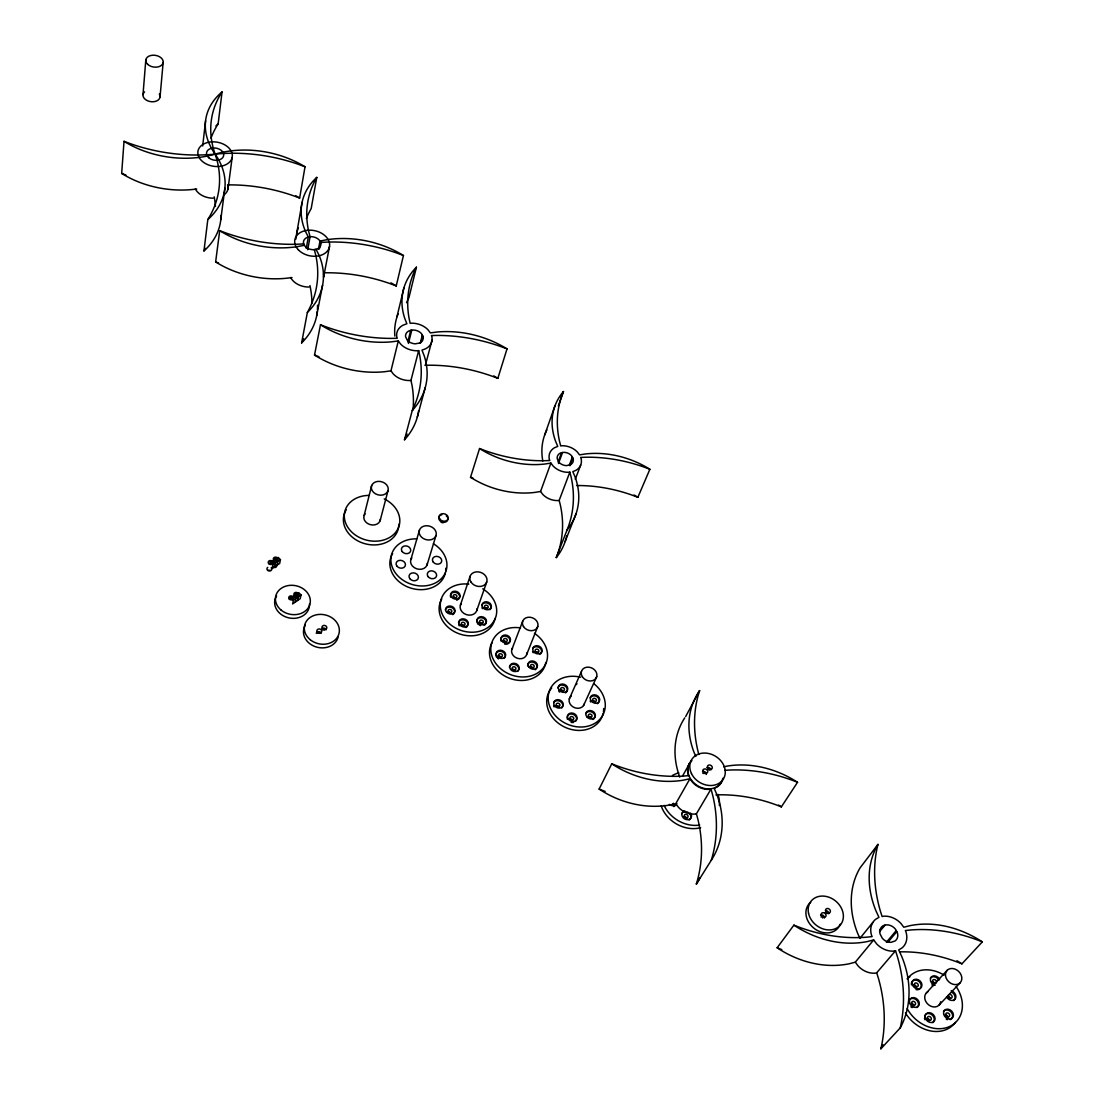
<?xml version="1.0" encoding="UTF-8"?>
<svg xmlns="http://www.w3.org/2000/svg" width="1104" height="1104" viewBox="0 0 1104 1104"><rect width="100%" height="100%" fill="white"/><g stroke="black" fill="none" stroke-linecap="round" stroke-linejoin="round"><path stroke-width="1.5" d="M125.897 175.039A134.55 91.936 9 0 1 121.675 173.425L124.021 141.312A83.904 57.505 8.9 0 0 215.114 154.132A86.278 61.879 10.4 0 1 305.021 166.787L299.639 198.071A143.051 105.832 10 0 0 227.548 184.892M143.009 94.585L145.811 59.892M160.039 97.042L163.157 62.445M202.681 145.976L205.579 120.791M211.016 138.138A134.798 94.93 12.5 0 1 218.137 123.924L222.042 91.977A83.242 57.767 11.3 0 0 215.114 154.132A87.023 61.548 7.7 0 1 207.814 219.558L203.964 250.939A143.134 102.037 6 0 0 205.468 248.4M220.772 219.751L224.871 188.26M218.509 263.028A136.551 96.476 10.8 0 1 215.639 261.924L219.71 230.653A138.911 96.862 11 0 0 296.935 244.246L303.724 243.915L304.359 245.295L297.39 246.634A85.187 60.444 10.9 0 1 219.71 230.653M228.004 189.019L232.171 157.403A17.388 12.185 9.6 0 0 208.697 142.237A17.388 12.185 9.6 0 0 204.392 162.909A17.388 12.185 9.6 0 0 232.171 157.403M296.686 233.427L302.096 202.308M307.712 249.725L310.072 236.725L308.734 231.619A139.601 99.829 15.2 0 1 316.779 177.385L311.19 208.573A137.213 99.388 15.1 0 0 306.374 218.468M306.25 248.4L308.306 237.015L305.601 231.661A84.677 60.61 13.7 0 1 316.779 177.385M318.476 249.159L319.994 241.045L326.881 239.72A87.782 65.053 13 0 1 403.443 255.507L396.239 285.936A145.535 111.269 12.9 0 0 324.479 272.798M303.724 338.859A145.19 107.516 7.9 0 1 301.627 342.902L307.354 312.487A88.375 64.832 9.8 0 0 318.821 254.762L316.089 249.338L314.309 249.642L315.661 254.803A147.839 108.164 8.1 0 1 307.354 312.487M319.401 248.911L320.629 242.425L319.994 241.045M329.53 246.427L323.582 277.187A17.36 12.751 11.7 0 0 323.527 273.833M316.655 315.758L322.575 285.218M821.003 916.955L822.508 916.499L822.632 917.976M272.854 564.751L272.108 568.532L279.685 563.44L280.444 559.659L278.208 557.437L270.618 562.516L272.854 564.751L280.444 559.659M318.932 356.73A138.856 101.209 13.2 0 1 314.516 355.046L320.477 324.755A141.298 101.692 13.4 0 0 391.189 338.404L397.261 338.279L396.86 337.231A18.009 13.455 14.8 0 1 403.112 325.156L406.879 323.762L404.809 318.559A86.36 63.521 16.6 0 1 416.415 267.209A142.554 104.494 18.3 0 0 409.129 318.628L410.15 323.334L411.433 323.168A18.009 13.455 14.8 0 1 427.993 329.751L430.367 332.911L436.867 332.042A89.562 68.324 16.5 0 1 507.026 348.892L497.835 378.355A148.529 116.845 16.9 0 0 429.456 365.217L425.026 365.327M274.634 566.835L275.393 563.054L273.157 560.818M277.159 565.138L277.918 561.356L275.683 559.121M293.429 600.203L292.615 603.916L300.219 598.685L301.033 594.959L298.77 592.696L291.152 597.926L293.429 600.203L301.033 594.959M295.154 602.177L295.969 598.451L293.705 596.174M297.694 600.438L298.508 596.712L296.231 594.435M403.926 287.896L396.626 318.118A84.856 63.19 16.6 0 0 394.846 336.127M398.309 340.929L400.669 344.117A18.009 13.455 14.8 0 0 417.381 350.768L418.678 350.603L410.964 380.369L409.694 380.535A17.678 13.386 14.7 0 1 393.286 373.98L390.968 370.834L398.309 340.929L391.713 341.812A86.692 63.508 13.4 0 1 320.477 324.755M416.415 267.209L408.977 297.514A140.056 103.955 18.3 0 0 406.534 302.703M709.348 770.123L707.774 768.908M702.875 773.407L704.752 773.38M364.141 515.43L371.662 485.525M407.79 341.978L410.716 330.344L413.503 330.027A8.998 6.734 14.8 0 1 421.576 333.725L423.218 337.203A8.998 6.734 14.8 0 1 419.589 343.04L415.283 343.813A8.998 6.734 14.8 0 1 407.183 340.101L405.554 336.61A8.998 6.734 14.8 0 1 409.211 330.8L410.716 330.344M408.439 343.441L411.778 330.151M420.238 343.261L422.377 334.967M421.079 342.475L422.804 335.837M380.08 520.812L387.918 491.004A8.597 6.817 14.5 0 0 377.83 481.399A8.597 6.817 14.5 0 0 373.607 492.439A8.597 6.817 14.5 0 0 387.918 491.004M418.637 410.854A88.306 67.827 12.5 0 1 404.492 439.778L412.261 410.453A89.935 68.282 12.7 0 0 424.088 355.474L421.976 350.147L425.744 348.726A18.009 13.455 14.8 0 0 431.843 336.582L431.443 335.547L437.446 335.423A151.331 117.714 16.9 0 1 507.026 348.892M425.454 364.982L432.05 340.156M417.298 417.105L425.233 387.642M410.895 559.521L419.465 530.072M427.055 564.972L435.956 535.633A8.708 6.983 16.5 0 0 425.62 525.78A8.708 6.983 16.5 0 0 421.549 537.179A8.708 6.983 16.5 0 0 435.956 535.633M473.243 478.349A128.064 96.655 17.9 0 1 470.525 477.287L479.564 448.528A130.369 97.235 17.9 0 0 544.313 460.727L549.806 460.52L549.392 459.526A16.615 12.779 20.2 0 1 554.415 447.769L557.768 446.389L555.629 441.379A79.93 60.334 21.6 0 1 563.482 391.534L558.348 405.996M460.396 605.13L470.069 576.316M476.721 610.65L486.74 581.946M544.645 435.086L554.815 406.244M550.896 463.073L553.201 466.109A16.615 12.779 20.2 0 0 568.684 472.305L569.857 472.126L559.176 500.388L558.031 500.581A16.312 12.682 20.2 0 1 542.837 494.482L540.574 491.473L550.896 463.073L544.976 464.011A79.902 60.541 18.3 0 1 479.564 448.528M558.1 462.162L561.591 452.681L564.103 452.336A8.308 6.389 20.2 0 1 571.61 455.8L573.266 459.14A8.308 6.389 20.2 0 1 570.285 464.812L566.435 465.626A8.308 6.389 20.2 0 1 558.886 462.148L557.244 458.795A8.308 6.389 20.2 0 1 560.252 453.137L561.591 452.681M558.472 463.542L562.543 452.474M569.443 464.867L572.41 456.987M569.857 465.709L572.824 457.815M575.267 479.274L580.69 465.129M511.814 649.552L522.634 621.373M559.176 500.388L560.335 504.983A135.116 107.53 16.4 0 1 556.278 557.603L567.125 529.823A82.648 64.763 18.5 0 0 575.005 476.735L572.81 471.643L576.164 470.221A16.615 12.779 20.2 0 0 581.063 458.408L580.649 457.415L586.086 457.222A139.615 110.704 23.3 0 1 649.883 469.269L637.864 497.297A136.979 109.793 23.5 0 0 576.578 485.539M565.151 541.526L576.095 513.622M526.649 654.562L537.786 626.479M322.796 629.86L324.673 629.873M270.08 570.285L268.231 570.257M275.131 566.89L273.281 566.876M569.291 698.901L581.435 671.467M583.561 705.539L596.74 676.642M605.158 791.402A141.229 115.147 26.6 0 1 599.127 789.084L611.754 763.802A144.031 116.21 26.3 0 0 682.672 776.126L688.62 775.657L688.123 774.442A18.52 15.263 31.4 0 1 691.863 760.67M685.681 716.51L699.619 690.621A148.019 117.286 33.5 0 0 698.114 751.783L698.873 754.529M825.378 912.525L826.841 912.29L827.144 913.629M682.603 775.933L690.069 762.643M599.127 789.084A86.788 71.774 28.1 0 0 669.521 805.037L675.786 803.643L689.945 778.734L692.622 782.391A18.52 15.263 31.4 0 0 709.748 789.346L711.004 789.084L712.563 794.714A152.89 131.045 27.9 0 1 711.293 860.237L696.348 884.056A149.744 129.513 28.3 0 0 697.907 819.361L696.403 813.8L711.004 789.084M715.944 794.88A154.588 130.327 38.6 0 1 781.37 806.872L797.543 782.294A92.971 76.88 35.3 0 0 726.818 766.148L723.672 766.838M781.798 949.606A147.605 119.812 35.7 0 1 777.133 947.784L793.9 925.138A150.613 121.067 35.2 0 0 866.185 937.227L872.132 936.606L871.553 935.309A19.555 15.801 40.8 0 1 875.486 919.397L878.95 917.341L875.955 910.828A94.102 74.134 40.2 0 1 877.942 844.408L860.044 867.91A92.184 73.319 40.8 0 0 857.725 933.473L859.464 937.324M859.906 938.372L872.795 922.502M317.828 633.213L319.511 633.227M879.598 930.727L883.945 925.456L886.636 924.835A9.77 7.907 40.8 0 1 895.289 928.961L897.538 933.28A9.77 7.907 40.8 0 1 895.04 941.008L890.942 942.333A9.77 7.907 40.8 0 1 882.262 938.193L880.026 933.846A9.77 7.907 40.8 0 1 882.551 926.146L883.945 925.456M879.529 931.721L884.966 925.124M777.133 947.784A90.997 74.534 37.9 0 0 849.073 963.806L855.296 962.177L873.664 939.932L876.59 943.823A19.555 15.801 40.8 0 0 894.295 951.068L895.537 950.751L897.469 956.837A160.977 136.261 40.6 0 1 900.257 1027.865L880.882 1048.8A157.61 134.467 41.4 0 0 878.563 978.793L876.7 972.803L895.537 950.751M886.388 942.305L896.31 930.479M888.058 942.057L896.89 931.555M926.353 992.951L947.122 970.347M899.829 951.855A164.744 133.791 47.8 0 1 961.929 963.847L982.325 941.864A98.711 79.24 44.3 0 0 910.041 925.649L903.803 927.236L900.878 923.386A19.555 15.801 40.8 0 0 883.338 916.237L882.096 916.527L880.219 910.593A156.395 121.054 41 0 1 877.942 844.408M939.09 1005.095L960.204 982.712A8.998 7.176 43 0 0 954.643 968.953A8.998 7.176 43 0 0 946.1 977.978A8.998 7.176 43 0 0 960.204 982.712M873.664 939.932L867.33 941.56A92.888 75.376 37.3 0 1 793.9 925.138M876.7 972.803L875.472 973.121A19.141 15.622 41.5 0 1 858.139 966.014L855.296 962.177M689.945 778.734L683.569 780.142A88.541 72.478 27.8 0 1 611.754 763.802M696.403 813.8L695.175 814.062A18.161 15.111 31.8 0 1 678.394 807.231L675.786 803.643M308.306 237.015L310.072 236.725M540.574 491.473L534.75 492.425A78.467 60.154 18.3 0 1 470.525 477.287M390.968 370.834L384.482 371.731A85.174 63.163 13.3 0 1 314.516 355.046M724.817 770.357L727.757 770.123A157.858 131.942 37.9 0 1 797.543 782.294M320.629 242.425L327.364 242.08A148.212 111.987 13.1 0 1 403.443 255.507M695.824 756.475L693.878 751.921A89.217 71.691 32 0 1 699.619 690.621M569.857 472.126L571.058 476.749A137.683 108.371 16.4 0 1 567.125 529.823M418.678 350.603L419.727 355.419A150.296 114.085 10.7 0 1 412.261 410.453M410.964 380.369L411.985 385.13A147.55 113.298 10.5 0 1 412.993 409.929M955.402 1022.318A32.513 26.192 43.8 0 1 905.446 1012.961M907.184 978.972A32.513 26.192 43.8 0 1 909.834 976.819M956.174 986.617A32.609 26.234 43.8 0 1 949.468 1026.568A32.609 26.234 43.8 0 1 907.184 1008.683M907.488 978.655A32.609 26.234 43.8 0 1 944.03 975.08M945.521 1014.893A2.18 1.753 44.5 0 1 947.756 1017.529M943.52 1011.388A5.465 4.388 44.4 0 1 951.358 1012.382A5.465 4.388 44.4 0 1 950.033 1019.641M947.522 1019.654A5.465 4.388 44.4 0 1 946.252 1019.171M926.711 1018.44A2.18 1.766 44.6 0 1 929.43 1020.551M924.931 1019.71A5.465 4.416 44.5 0 1 924.49 1018.426M924.6 1015.942A5.465 4.416 44.5 0 1 932.024 1014.88A5.465 4.416 44.5 0 1 932.728 1022.69M911.504 1003.357A2.167 1.753 43.9 0 1 913.574 1006.448M912.083 1007.593A5.437 4.402 43.8 0 1 910.91 1006.807M908.868 1000.859A5.437 4.402 43.8 0 1 916.292 999.81A5.437 4.402 43.8 0 1 916.941 1007.566M913.698 985.003A2.153 1.739 43.2 0 1 916.403 987.583M911.462 984.892A5.396 4.361 43.1 0 1 915.671 980.035A5.396 4.361 43.1 0 1 921.219 985.72A5.396 4.361 43.1 0 1 916.058 989.598M932.383 981.594A2.153 1.725 43.2 0 1 934.591 984.175M933.046 985.693A5.382 4.319 43.1 0 1 931.886 984.92M930.368 978.061A5.382 4.319 43.1 0 1 938.883 980.214M935.074 985.348A5.396 4.333 43.1 0 1 931.114 977.233A5.396 4.333 43.1 0 1 939.628 979.386M948.019 996.443A2.167 1.739 43.8 0 1 950.227 998.554M951.648 992.137A5.423 4.333 43.8 0 1 953.552 1000.597M951.137 990.84A5.423 4.347 43.7 0 1 955.857 995.974A5.423 4.347 43.7 0 1 952.476 1000.431A5.423 4.347 43.7 0 1 946.597 996.843M940.663 1001.714A8.804 7.079 43.8 0 1 928.699 1004.916A8.804 7.079 43.8 0 1 927.829 991.834M956.947 960.742A96.641 78.232 45 0 1 961.929 963.847M982.325 941.864A168.332 135.626 47 0 0 911.242 929.927L905.349 930.534L905.942 931.817A19.555 15.801 40.8 0 1 902.175 947.825L898.711 949.923L901.775 956.561A97.221 80.744 41.7 0 1 900.257 1027.865M882.952 1044.688A95.192 79.709 42.5 0 1 880.882 1048.8M840.199 924.2A18.851 15.497 39.3 0 1 814.49 928.657A18.851 15.497 39.3 0 1 810.722 902.258M825.461 910.662A2.622 2.153 39.2 0 1 828.731 913.795M820.548 915.037A2.622 2.153 39.3 0 1 824.384 918.004M722.996 778.196A18.533 15.263 31.4 0 1 698.708 786.379A18.533 15.263 31.4 0 1 691.145 761.167M707.057 767.625A2.581 2.111 31.3 0 1 710.866 769.916M702.503 771.558A2.581 2.125 31.3 0 1 706.27 774.442M679.76 777.133A87.451 70.987 32.4 0 1 684.742 717.89M722.361 780.045A18.52 15.263 31.4 0 1 717.738 786.49L714.191 788.366L716.855 794.549A92.087 77.901 30.5 0 1 711.293 860.237M778.541 805.078A91.08 75.997 35.9 0 1 781.37 806.872M700.005 877.694A90.211 77.004 31 0 1 696.348 884.056M700.626 827.696A30.167 25.13 31.9 0 1 661.199 805.892M699.729 825.074A30.25 25.171 31.8 0 1 664.097 805.368M672.419 775.491A30.25 25.171 31.8 0 1 678.822 772.897M717.959 794.425A30.25 25.171 31.8 0 1 719.353 805.478M683.735 816.794A2.029 1.697 32.4 0 1 686.729 818.616M689.034 812.999A5.065 4.237 32.3 0 1 689.158 820.051M681.637 813.827A5.065 4.237 32.3 0 1 685.446 811.647M686.702 811.813A5.065 4.237 32.3 0 1 687.93 812.282M690.483 813.013A5.078 4.237 32.3 0 1 689.351 819.306A5.078 4.237 32.3 0 1 682.41 816.684A5.078 4.237 32.3 0 1 684.77 810.847M673.44 803.257A2.015 1.684 31.4 0 1 672.778 803.85M674.71 806.113A5.051 4.223 31.4 0 1 673.619 806.541M676.517 803.436A5.051 4.223 31.4 0 1 675.593 805.423M676.738 803.574A5.051 4.223 31.4 0 1 669.341 804.388M338.1 637.036A17.623 14.766 12.8 0 1 315.206 646.64A17.623 14.766 12.8 0 1 305.353 625.209M321.706 628.838A2.443 2.042 12.9 0 1 326.122 629.804M316.268 633.379A2.456 2.056 12.7 0 1 321.085 633.351M603.143 713.363A29.311 24.385 25.1 0 1 564.185 726.86A29.311 24.385 25.1 0 1 551.683 687.971M603.667 708.547A29.311 24.385 25.1 0 1 603.433 711.79M594.104 683.887A29.38 24.412 25 0 1 592.048 724.776A29.38 24.412 25 0 1 548.826 703.51A29.38 24.412 25 0 1 580.58 677.235M588.032 716.62A1.96 1.628 25.9 0 1 590.847 717.931M585.782 713.515A4.913 4.085 25.9 0 1 593.11 712.811A4.913 4.085 25.9 0 1 593.014 719.491M569.36 719.339A1.96 1.642 25.3 0 1 572.576 720.429M567.387 719.228A4.927 4.112 25.3 0 1 572.562 714.136A4.927 4.112 25.3 0 1 575.584 721.326M573.597 722.389A4.927 4.112 25.3 0 1 571.127 722.333M555.974 705.787A1.96 1.642 24.4 0 1 558.79 707.098M553.67 702.655A4.899 4.099 24.4 0 1 560.515 701.592A4.899 4.099 24.4 0 1 561.757 707.954M554.18 706.891A4.899 4.099 24.4 0 1 553.587 705.856M560.156 690.359A1.946 1.615 24.2 0 1 563.413 691.877M557.906 687.985A4.871 4.043 24.2 0 1 565.055 685.943A4.871 4.043 24.2 0 1 565.414 692.898M559.618 692.07A4.871 4.043 24.2 0 1 558.762 691.187M576.55 684.604A4.871 4.03 24.8 0 1 576.895 683.611M592.406 700.916A1.946 1.615 25.7 0 1 595.291 702.655M590.185 697.783A4.885 4.043 25.6 0 1 597.471 697.107A4.885 4.043 25.6 0 1 597.374 703.703M590.737 701.992A4.885 4.043 25.6 0 1 590.129 700.971M584.278 703.979A7.935 6.596 25 0 1 573.086 706.946A7.935 6.596 25 0 1 571.21 696.072M526.884 652.878A7.838 6.472 21.7 0 1 517.293 658.26A7.838 6.472 21.7 0 1 512.56 648.034M545.804 662.455A28.939 23.943 21.7 0 1 509.896 678.408A28.939 23.943 21.7 0 1 491.956 642.845M534.419 633.31A29.021 23.984 21.7 0 1 536.406 673.688A29.021 23.984 21.7 0 1 492.08 656.466A29.021 23.984 21.7 0 1 520.536 627.914M530.362 667.092A1.932 1.601 22.5 0 1 533.149 668.389M536.02 669.134A4.844 4.016 22.5 0 1 535.109 669.769M527.629 665.96A4.844 4.016 22.5 0 1 533.108 662.138A4.844 4.016 22.5 0 1 536.668 668.293M511.718 669.631A1.946 1.615 21.8 0 1 514.906 670.708M509.358 667.216A4.858 4.043 21.8 0 1 516.023 664.898A4.858 4.043 21.8 0 1 517.721 671.467M498.649 656.369A1.932 1.601 21 0 1 501.244 657.239M495.834 655.21A4.844 4.016 21 0 1 501.961 651.595A4.844 4.016 21 0 1 504.211 658.37M498.566 658.867A4.844 4.016 21 0 1 497.518 658.177M496.676 657.294A4.844 4.016 21 0 1 496.096 656.287M502.803 641.672A1.918 1.587 20.9 0 1 506.06 642.031M500.968 641.024A4.816 3.974 20.9 0 1 506.184 636.208A4.816 3.974 20.9 0 1 509.027 643.108M508.13 643.729A4.816 3.974 20.9 0 1 504.597 644.032M535.026 651.815A1.918 1.587 22.4 0 1 537.8 653.099M532.708 648.628A4.816 3.974 22.4 0 1 539.98 648.007A4.816 3.974 22.4 0 1 539.759 654.424M533.191 652.726A4.816 3.974 22.4 0 1 532.597 651.719M542.823 460.961A78.494 59.947 21.7 0 1 546.88 429.898M563.482 391.534A132.218 99.112 23.2 0 0 559.535 441.379L560.708 445.919L561.867 445.74A16.615 12.779 20.2 0 1 577.226 451.867L579.545 454.889L585.382 453.965A82.703 64.501 22.4 0 1 649.883 469.269M634.027 495.006A81.158 64.018 22.5 0 1 637.864 497.297M566.752 535.661A81.103 64.267 18.5 0 1 556.278 557.603M390.913 282.831A86.222 64.681 12.9 0 1 396.239 285.936M295.886 239.113A83.228 60.32 13.6 0 1 298.218 227.921M308.913 287.04A17.36 12.751 11.7 0 1 290.642 277.546M159.307 93.964A8.611 5.893 8.4 0 1 156.382 101.085A8.611 5.893 8.4 0 1 145.411 99.498A8.611 5.893 8.4 0 1 144.569 91.839M228.073 185.845A17.084 12.13 9.4 0 1 224.512 194.539M213.127 198.182A17.084 12.13 9.4 0 1 195.367 189.005M291.98 277.518A83.725 60.154 10.7 0 1 215.639 261.924M309.934 285.563A145.19 107.516 7.9 0 1 311.921 303.145M317.317 311.259A86.802 64.46 9.6 0 1 301.627 342.902M317.524 305.187A86.802 64.46 9.6 0 1 317.441 309.741M295.789 195.794A84.773 61.576 10.3 0 1 299.639 198.071M305.021 166.787A145.618 106.426 10.2 0 0 215.114 154.132A136.827 92.239 9.2 0 1 124.021 141.312M222.042 91.977A137.103 95.289 12.7 0 0 215.114 154.132A145.7 102.562 6.3 0 1 207.814 219.558M215.901 125.925A81.848 57.546 11.2 0 1 218.137 123.924M214.19 196.802A143.134 102.037 6 0 1 215.432 206.503M221.021 215.432A85.505 61.244 7.5 0 1 203.964 250.939M196.705 188.991A82.483 57.284 8.7 0 1 121.675 173.425M397.081 316.696A84.856 63.19 16.6 0 1 398.116 313.881M493.736 375.912A87.947 67.868 16.5 0 1 497.835 378.355M407.059 434.01A147.55 113.298 10.5 0 1 404.492 439.778M271.156 567.787A2.415 1.987 10.4 0 1 270.949 570.589A2.415 1.987 10.4 0 1 267.541 570.202A2.415 1.987 10.4 0 1 267.761 567.401M276.552 564.848A2.415 1.973 10.6 0 1 272.605 566.807M309.465 603.943A17.526 14.545 11.4 0 1 288.406 617.771A17.526 14.545 11.4 0 1 276.593 596.008M495.061 618.35A28.649 23.529 19 0 1 459.016 633.751A28.649 23.529 19 0 1 441.738 598.948M482.765 588.887A28.732 23.557 19 0 1 486.478 628.438A28.732 23.557 19 0 1 441.89 613.3A28.732 23.557 19 0 1 468.8 584.14M479.605 622.794A1.918 1.573 19.7 0 1 482.42 624.491M477.011 622.615A4.802 3.947 19.7 0 1 479.467 617.867A4.802 3.947 19.7 0 1 485.525 620.158A4.802 3.947 19.7 0 1 484.145 625.306M480.626 625.595A4.802 3.947 19.7 0 1 479.453 625.154M478.405 624.478A4.802 3.947 19.7 0 1 477.577 623.608M460.989 625.195A1.918 1.587 19 0 1 464.191 626.686M467.461 626.065A4.816 3.974 19 0 1 465.874 627.5M459.292 625.802A4.816 3.974 19 0 1 458.726 624.809M458.533 622.697A4.816 3.974 19 0 1 464.039 620.02A4.816 3.974 19 0 1 467.834 625.099M447.796 612.389A1.918 1.573 18.3 0 1 450.929 613.451M445.326 609.877A4.802 3.947 18.3 0 1 452.543 607.973A4.802 3.947 18.3 0 1 452.626 614.652M453.261 597.361A1.904 1.559 18.3 0 1 455.524 597.857M450.611 597.098A4.775 3.905 18.3 0 1 455.897 592.42A4.775 3.905 18.3 0 1 458.602 599.168M457.691 599.762A4.775 3.905 18.3 0 1 456.601 600.121M484.118 608.125A1.904 1.559 19.6 0 1 487.057 608.773M481.744 605.613A4.775 3.905 19.6 0 1 488.327 603.419A4.775 3.905 19.6 0 1 489.941 609.753M482.517 608.663A4.775 3.905 19.6 0 1 481.951 607.683M477.025 608.828A8.611 7.066 19 0 1 466.316 614.611A8.611 7.066 19 0 1 461.265 603.502M445.381 572.755A28.373 23.06 16.5 0 1 409.253 587.576A28.373 23.06 16.5 0 1 392.624 553.573M445.781 568.215A28.373 23.06 16.5 0 1 445.63 571.265M433.43 543.789A28.442 23.087 16.5 0 1 437.212 581.918A28.442 23.087 16.5 0 1 393.024 568.96A28.442 23.087 16.5 0 1 416.705 538.876M427.386 563.192A8.528 6.928 16.5 0 1 416.622 568.781A8.528 6.928 16.5 0 1 411.778 557.92M447.631 517.707A4.651 3.712 16.9 0 1 445.547 522.026A4.651 3.712 16.9 0 1 439.765 520.522A4.651 3.712 16.9 0 1 439.847 515.678M440.731 515.126A4.651 3.712 16.9 0 1 441.793 514.795M446.292 515.968A4.651 3.712 16.9 0 1 447.092 516.782M444.25 521.778A1.863 1.477 16.9 0 1 441.986 522.578A1.863 1.477 16.9 0 1 440.731 520.591M398.779 524.234A28 22.494 14.3 0 1 364.858 543.692A28 22.494 14.3 0 1 346.297 509.744M384.22 498.898A28.083 22.522 14.3 0 1 391.658 536.144A28.083 22.522 14.3 0 1 347.056 526.028A28.083 22.522 14.3 0 1 368.805 495.406M380.438 519.087A8.418 6.762 14.3 0 1 369.674 524.469A8.418 6.762 14.3 0 1 365.051 513.898M295.279 594.214C296.714 597.416 298.011 591.979 295.279 594.214M290.2 597.706C291.635 600.907 292.933 595.47 290.2 597.706M271.584 562.529C269.597 565.262 269.362 559.742 271.584 562.529M274.744 558.9C276.138 562.046 277.449 556.72 274.744 558.9M945.742 1014.7A2.18 1.753 44.4 0 0 948.929 1016.646A2.18 1.753 44.4 0 0 948.46 1013.237A2.18 1.753 44.4 0 0 945.742 1014.7M943.644 1014.107A5.465 4.388 44.4 0 0 951.869 1018.33A5.465 4.388 44.4 0 0 949.937 1009.774A5.465 4.388 44.4 0 0 943.644 1014.107M927.374 1018.233A2.194 1.766 44.5 0 0 930.562 1020.193A2.194 1.766 44.5 0 0 930.12 1016.77A2.194 1.766 44.5 0 0 927.374 1018.233M925.249 1017.64A5.479 4.416 44.5 0 0 933.487 1021.89A5.479 4.416 44.5 0 0 931.597 1013.293A5.479 4.416 44.5 0 0 925.249 1017.64M911.628 1003.136A2.18 1.766 43.8 0 0 914.802 1005.082A2.18 1.766 43.8 0 0 914.374 1001.687A2.18 1.766 43.8 0 0 911.628 1003.136M909.489 1002.529A5.437 4.402 43.8 0 0 917.686 1006.751A5.437 4.402 43.8 0 0 915.851 998.223A5.437 4.402 43.8 0 0 909.489 1002.529M914.457 985.223A2.153 1.739 43.1 0 0 917.852 986.369A2.153 1.739 43.1 0 0 916.555 983.043A2.153 1.739 43.1 0 0 914.457 985.223M912.208 984.078A5.396 4.361 43.1 0 0 920.363 988.273A5.396 4.361 43.1 0 0 918.528 979.841A5.396 4.361 43.1 0 0 912.208 984.078M932.701 981.815A2.153 1.725 43.1 0 0 936.082 982.96A2.153 1.725 43.1 0 0 934.771 979.648A2.153 1.725 43.1 0 0 932.701 981.815M948.239 996.208A2.167 1.739 43.8 0 0 951.4 998.14A2.167 1.739 43.8 0 0 950.944 994.759A2.167 1.739 43.8 0 0 948.239 996.208M808.542 913.312A18.906 15.525 39.2 0 0 837.577 927.526A18.906 15.525 39.2 0 0 831.215 898.173A18.906 15.525 39.2 0 0 808.542 913.312M825.682 911.214A2.622 2.153 39.2 0 0 829.863 912.622A2.622 2.153 39.2 0 0 828.359 908.606A2.622 2.153 39.2 0 0 825.682 911.214M821.321 915.423A2.622 2.153 39.3 0 0 825.516 916.831A2.622 2.153 39.3 0 0 824.012 912.815A2.622 2.153 39.3 0 0 821.321 915.423M691.449 773.531A18.589 15.29 31.3 0 0 722.085 780.749A18.589 15.29 31.3 0 0 709.072 753.59A18.589 15.29 31.3 0 0 691.449 773.531M707.498 767.57A2.581 2.125 31.3 0 0 711.68 768.991A2.581 2.125 31.3 0 0 710.314 765.127A2.581 2.125 31.3 0 0 707.498 767.57M702.931 771.53A2.581 2.125 31.3 0 0 707.126 772.952A2.581 2.125 31.3 0 0 705.76 769.074A2.581 2.125 31.3 0 0 702.931 771.53M684.301 816.408A2.029 1.697 32.3 0 0 687.585 817.526A2.029 1.697 32.3 0 0 686.536 814.448A2.029 1.697 32.3 0 0 684.301 816.408M310.238 639.727A17.678 14.78 12.8 0 0 339.038 633.379A17.678 14.78 12.8 0 0 316.227 614.831A17.678 14.78 12.8 0 0 310.238 639.727M322.589 628.742A2.456 2.056 12.9 0 0 326.701 628.259A2.456 2.056 12.9 0 0 323.872 625.416A2.456 2.056 12.9 0 0 322.589 628.742M317.524 632.302A2.456 2.056 12.7 0 0 321.65 631.805A2.456 2.056 12.7 0 0 318.821 628.963A2.456 2.056 12.7 0 0 317.524 632.302M588.542 716.413A1.96 1.642 25.9 0 0 591.841 716.758A1.96 1.642 25.9 0 0 590.102 714.053A1.96 1.642 25.9 0 0 588.542 716.413M586.79 716.8A4.913 4.085 25.9 0 0 595.001 716.993A4.913 4.085 25.9 0 0 590.047 710.507A4.913 4.085 25.9 0 0 586.79 716.8M570.202 718.911A1.973 1.642 25.3 0 0 573.528 719.242A1.973 1.642 25.3 0 0 571.803 716.537A1.973 1.642 25.3 0 0 570.202 718.911M568.436 719.297A4.927 4.112 25.3 0 0 576.674 719.491A4.927 4.112 25.3 0 0 571.748 712.977A4.927 4.112 25.3 0 0 568.436 719.297M556.402 705.553A1.96 1.642 24.4 0 0 559.714 705.884A1.96 1.642 24.4 0 0 558.003 703.193A1.96 1.642 24.4 0 0 556.402 705.553M554.608 705.911A4.913 4.099 24.4 0 0 562.847 706.105A4.913 4.099 24.4 0 0 557.948 699.646A4.913 4.099 24.4 0 0 554.608 705.911M560.97 689.862A1.946 1.615 24.2 0 0 564.268 690.193A1.946 1.615 24.2 0 0 562.557 687.53A1.946 1.615 24.2 0 0 560.97 689.862M559.204 690.193A4.885 4.043 24.2 0 0 567.387 690.414A4.885 4.043 24.2 0 0 562.502 684.011A4.885 4.043 24.2 0 0 559.204 690.193M592.931 700.667A1.96 1.615 25.6 0 0 596.201 700.999A1.96 1.615 25.6 0 0 594.476 698.321A1.96 1.615 25.6 0 0 592.931 700.667M591.206 701.012A4.885 4.043 25.6 0 0 599.348 701.219A4.885 4.043 25.6 0 0 594.421 694.802A4.885 4.043 25.6 0 0 591.206 701.012M582.388 676.793A8.101 6.665 24.8 0 0 596.008 678.215A8.101 6.665 24.8 0 0 588.832 667.175A8.101 6.665 24.8 0 0 582.388 676.793M523.489 626.561A7.99 6.541 21.6 0 0 537.027 628.024A7.99 6.541 21.6 0 0 530.099 617.246A7.99 6.541 21.6 0 0 523.489 626.561M530.72 666.747A1.946 1.601 22.5 0 0 533.991 667.092A1.946 1.601 22.5 0 0 532.321 664.456A1.946 1.601 22.5 0 0 530.72 666.747M528.913 667.064A4.858 4.016 22.5 0 0 537.068 667.285A4.858 4.016 22.5 0 0 532.266 660.951A4.858 4.016 22.5 0 0 528.913 667.064M512.408 669.079A1.946 1.615 21.8 0 0 515.706 669.424A1.946 1.615 21.8 0 0 514.036 666.775A1.946 1.615 21.8 0 0 512.408 669.079M510.572 669.397A4.858 4.043 21.8 0 0 518.783 669.617A4.858 4.043 21.8 0 0 513.995 663.256A4.858 4.043 21.8 0 0 510.572 669.397M498.911 655.997A1.932 1.601 21 0 0 502.21 656.356A1.932 1.601 21 0 0 500.554 653.706A1.932 1.601 21 0 0 498.911 655.997M497.062 656.287A4.844 4.016 21 0 0 505.259 656.521A4.844 4.016 21 0 0 500.498 650.215A4.844 4.016 21 0 0 497.062 656.287M503.769 640.748A1.932 1.587 20.9 0 0 507.04 641.093A1.932 1.587 20.9 0 0 505.384 638.485A1.932 1.587 20.9 0 0 503.769 640.748M501.934 641.01A4.816 3.974 20.9 0 0 510.076 641.258A4.816 3.974 20.9 0 0 505.342 635.007A4.816 3.974 20.9 0 0 501.934 641.01M535.385 651.443A1.932 1.587 22.4 0 0 538.655 651.788A1.932 1.587 22.4 0 0 536.986 649.166A1.932 1.587 22.4 0 0 535.385 651.443M533.591 651.719A4.83 3.974 22.4 0 0 541.719 651.953A4.83 3.974 22.4 0 0 536.93 645.688A4.83 3.974 22.4 0 0 533.591 651.719M298.425 249.904A17.678 12.82 11.9 0 0 328.412 249.601A17.678 12.82 11.9 0 0 309.644 230.17A17.678 12.82 11.9 0 0 298.425 249.904M306.47 247.531A8.832 6.403 11.9 0 0 320.781 245.226A8.832 6.403 11.9 0 0 309.299 236.794A8.832 6.403 11.9 0 0 306.47 247.531M147.784 64.432A8.763 5.906 8.6 0 0 162.661 63.922A8.763 5.906 8.6 0 0 153.014 55.2A8.763 5.906 8.6 0 0 147.784 64.432M209.291 158.189A8.694 6.1 9.6 0 0 223.532 156.161A8.694 6.1 9.6 0 0 212.479 148.074A8.694 6.1 9.6 0 0 209.291 158.189M289.345 599.168A2.456 2.029 11.3 0 0 293.471 598.713A2.456 2.029 11.3 0 0 290.656 595.898A2.456 2.029 11.3 0 0 289.345 599.168M268.81 563.73A2.429 1.987 10.4 0 0 272.909 563.288A2.429 1.987 10.4 0 0 270.135 560.528A2.429 1.987 10.4 0 0 268.81 563.73M294.423 595.677A2.443 2.029 11.6 0 0 298.549 595.222A2.443 2.029 11.6 0 0 295.734 592.42A2.443 2.029 11.6 0 0 294.423 595.677M273.875 560.335A2.429 1.987 10.7 0 0 277.973 559.894A2.429 1.987 10.7 0 0 275.2 557.147A2.429 1.987 10.7 0 0 273.875 560.335M281.216 610.181A17.581 14.573 11.4 0 0 309.962 604.04A17.581 14.573 11.4 0 0 287.426 585.713A17.581 14.573 11.4 0 0 281.216 610.181M479.812 622.352A1.918 1.573 19.7 0 0 483.083 622.697A1.918 1.573 19.7 0 0 481.454 620.117A1.918 1.573 19.7 0 0 479.812 622.352M477.949 622.587A4.802 3.947 19.7 0 0 486.077 622.849A4.802 3.947 19.7 0 0 481.399 616.639A4.802 3.947 19.7 0 0 477.949 622.587M461.541 624.533A1.918 1.587 19 0 0 464.812 624.892A1.918 1.587 19 0 0 463.197 622.283A1.918 1.587 19 0 0 461.541 624.533M459.65 624.781A4.816 3.974 19 0 0 467.82 625.043A4.816 3.974 19 0 0 463.156 618.806A4.816 3.974 19 0 0 459.65 624.781M448.61 612.058A1.918 1.573 18.3 0 0 451.784 611.685A1.918 1.573 18.3 0 0 449.494 609.477A1.918 1.573 18.3 0 0 448.61 612.058M446.402 611.92A4.802 3.947 18.3 0 0 454.558 612.196A4.802 3.947 18.3 0 0 449.935 605.999A4.802 3.947 18.3 0 0 446.402 611.92M453.703 597.195A1.904 1.559 18.3 0 0 456.849 596.836A1.904 1.559 18.3 0 0 454.572 594.642A1.904 1.559 18.3 0 0 453.703 597.195M451.522 597.043A4.775 3.905 18.3 0 0 459.623 597.319A4.775 3.905 18.3 0 0 455.014 591.192A4.775 3.905 18.3 0 0 451.522 597.043M484.725 607.421A1.904 1.559 19.6 0 0 487.968 607.78A1.904 1.559 19.6 0 0 486.353 605.213A1.904 1.559 19.6 0 0 484.725 607.421M482.876 607.642A4.775 3.905 19.6 0 0 490.963 607.918A4.775 3.905 19.6 0 0 486.298 601.763A4.775 3.905 19.6 0 0 482.876 607.642M470.911 581.96A8.791 7.135 18.9 0 0 485.87 583.602A8.791 7.135 18.9 0 0 478.405 571.886A8.791 7.135 18.9 0 0 470.911 581.96M433.237 562.074A4.733 3.823 17.1 0 0 441.283 562.378A4.733 3.823 17.1 0 0 436.742 556.361A4.733 3.823 17.1 0 0 433.237 562.074M428.076 576.605A4.747 3.864 17.1 0 0 436.163 576.909A4.747 3.864 17.1 0 0 431.609 570.837A4.747 3.864 17.1 0 0 428.076 576.605M409.819 578.648A4.761 3.892 16.4 0 0 417.947 578.951A4.761 3.892 16.4 0 0 413.407 572.852A4.761 3.892 16.4 0 0 409.819 578.648M396.86 566.062A4.747 3.864 15.8 0 0 404.975 566.366A4.747 3.864 15.8 0 0 400.462 560.308A4.747 3.864 15.8 0 0 396.86 566.062M402.187 551.572A4.733 3.823 15.9 0 0 410.26 551.89A4.733 3.823 15.9 0 0 405.761 545.887A4.733 3.823 15.9 0 0 402.187 551.572M439.847 519.156A4.651 3.712 16.9 0 0 447.769 519.501A4.651 3.712 16.9 0 0 443.284 513.636A4.651 3.712 16.9 0 0 439.847 519.156"/></g></svg>
